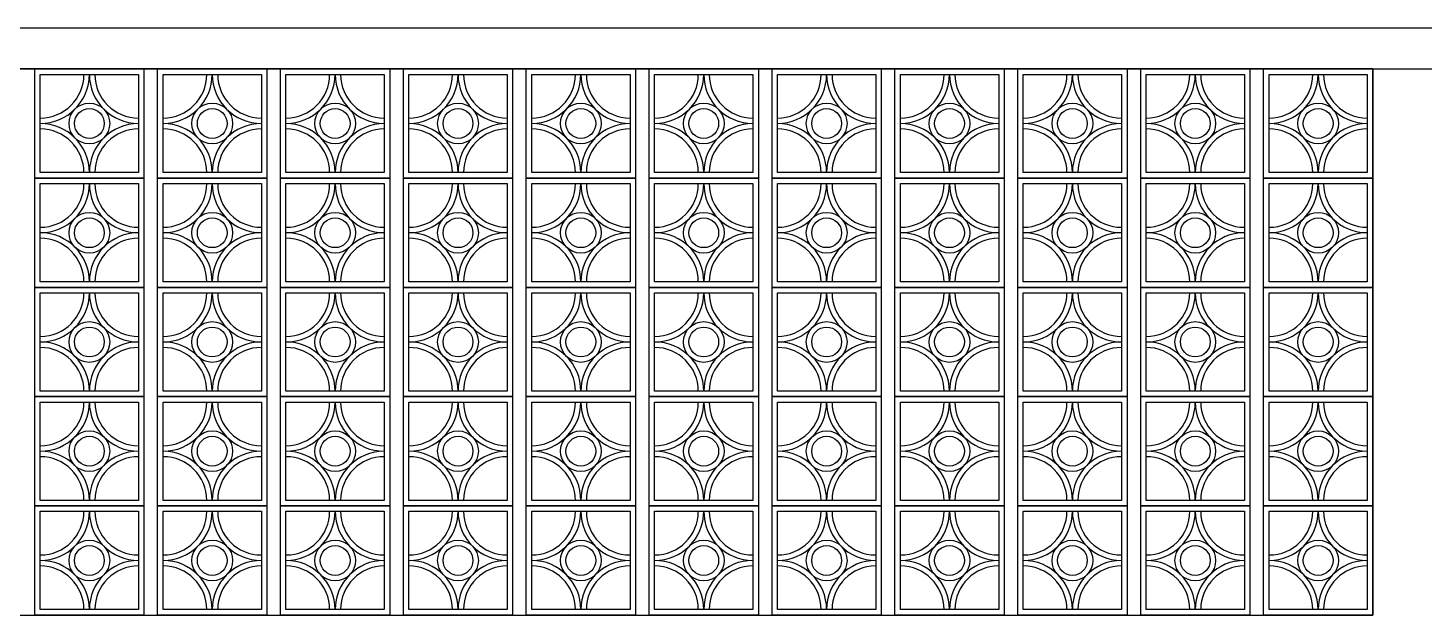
# Model space of a CAD drawing. Header units: metres. Extents: x 1422408 to 2565053, y 3723 to 80428.
# Drawn here: x 2267928.389 to 2267930.945, y 4222.563 to 4223.638 of the extents above; entities that cross this region are included whole.
import ezdxf

# ---------------------------------------------------------------- set-up
doc = ezdxf.new("R2010")
doc.units = ezdxf.units.M
doc.header["$LTSCALE"] = 3.5
doc.header["$MEASUREMENT"] = 0
doc.layers.get('0').update_dxf_attribs({"linetype": 'CONTINUOUS'})

msp = doc.modelspace()

# ---------------------------------------------------------------- linework, layer by layer
for p, q in [((2267907.48324, 4223.63794), (2267947.06833, 4223.63794)), ((2267907.48343, 4223.56294), (2267947.06853, 4223.56294))]:
    msp.add_line(p, q)
for points in [[(2267925.70107, 4222.56294), (2267930.85107, 4222.56294), (2267930.85107, 4223.56294), (2267925.70107, 4223.56294)], [(2267928.40107, 4223.56294), (2267928.60107, 4223.56294), (2267928.60107, 4223.36294), (2267928.40107, 4223.36294)], [(2267928.41107, 4223.55294), (2267928.59107, 4223.55294), (2267928.59107, 4223.37294), (2267928.41107, 4223.37294)], [(2267928.62607, 4223.56294), (2267928.82607, 4223.56294), (2267928.82607, 4223.36294), (2267928.62607, 4223.36294)], [(2267928.63607, 4223.55294), (2267928.81607, 4223.55294), (2267928.81607, 4223.37294), (2267928.63607, 4223.37294)], [(2267928.85107, 4223.56294), (2267929.05107, 4223.56294), (2267929.05107, 4223.36294), (2267928.85107, 4223.36294)], [(2267928.86107, 4223.55294), (2267929.04107, 4223.55294), (2267929.04107, 4223.37294), (2267928.86107, 4223.37294)], [(2267929.07607, 4223.56294), (2267929.27607, 4223.56294), (2267929.27607, 4223.36294), (2267929.07607, 4223.36294)], [(2267929.08607, 4223.55294), (2267929.26607, 4223.55294), (2267929.26607, 4223.37294), (2267929.08607, 4223.37294)], [(2267929.30107, 4223.56294), (2267929.50107, 4223.56294), (2267929.50107, 4223.36294), (2267929.30107, 4223.36294)], [(2267929.31107, 4223.55294), (2267929.49107, 4223.55294), (2267929.49107, 4223.37294), (2267929.31107, 4223.37294)], [(2267929.52607, 4223.56294), (2267929.72607, 4223.56294), (2267929.72607, 4223.36294), (2267929.52607, 4223.36294)], [(2267929.53607, 4223.55294), (2267929.71607, 4223.55294), (2267929.71607, 4223.37294), (2267929.53607, 4223.37294)], [(2267929.75107, 4223.56294), (2267929.95107, 4223.56294), (2267929.95107, 4223.36294), (2267929.75107, 4223.36294)], [(2267929.76107, 4223.55294), (2267929.94107, 4223.55294), (2267929.94107, 4223.37294), (2267929.76107, 4223.37294)], [(2267929.97607, 4223.56294), (2267930.17607, 4223.56294), (2267930.17607, 4223.36294), (2267929.97607, 4223.36294)], [(2267929.98607, 4223.55294), (2267930.16607, 4223.55294), (2267930.16607, 4223.37294), (2267929.98607, 4223.37294)], [(2267930.20107, 4223.56294), (2267930.40107, 4223.56294), (2267930.40107, 4223.36294), (2267930.20107, 4223.36294)], [(2267930.21107, 4223.55294), (2267930.39107, 4223.55294), (2267930.39107, 4223.37294), (2267930.21107, 4223.37294)], [(2267930.42607, 4223.56294), (2267930.62607, 4223.56294), (2267930.62607, 4223.36294), (2267930.42607, 4223.36294)], [(2267930.43607, 4223.55294), (2267930.61607, 4223.55294), (2267930.61607, 4223.37294), (2267930.43607, 4223.37294)], [(2267930.65107, 4223.56294), (2267930.85107, 4223.56294), (2267930.85107, 4223.36294), (2267930.65107, 4223.36294)], [(2267930.66107, 4223.55294), (2267930.84107, 4223.55294), (2267930.84107, 4223.37294), (2267930.66107, 4223.37294)], [(2267928.40107, 4223.36294), (2267928.60107, 4223.36294), (2267928.60107, 4223.16294), (2267928.40107, 4223.16294)], [(2267928.62607, 4223.36294), (2267928.82607, 4223.36294), (2267928.82607, 4223.16294), (2267928.62607, 4223.16294)], [(2267928.85107, 4223.36294), (2267929.05107, 4223.36294), (2267929.05107, 4223.16294), (2267928.85107, 4223.16294)], [(2267929.07607, 4223.36294), (2267929.27607, 4223.36294), (2267929.27607, 4223.16294), (2267929.07607, 4223.16294)], [(2267929.30107, 4223.36294), (2267929.50107, 4223.36294), (2267929.50107, 4223.16294), (2267929.30107, 4223.16294)], [(2267929.52607, 4223.36294), (2267929.72607, 4223.36294), (2267929.72607, 4223.16294), (2267929.52607, 4223.16294)], [(2267929.75107, 4223.36294), (2267929.95107, 4223.36294), (2267929.95107, 4223.16294), (2267929.75107, 4223.16294)], [(2267929.97607, 4223.36294), (2267930.17607, 4223.36294), (2267930.17607, 4223.16294), (2267929.97607, 4223.16294)], [(2267930.20107, 4223.36294), (2267930.40107, 4223.36294), (2267930.40107, 4223.16294), (2267930.20107, 4223.16294)], [(2267930.42607, 4223.36294), (2267930.62607, 4223.36294), (2267930.62607, 4223.16294), (2267930.42607, 4223.16294)], [(2267930.65107, 4223.36294), (2267930.85107, 4223.36294), (2267930.85107, 4223.16294), (2267930.65107, 4223.16294)], [(2267928.41107, 4223.35294), (2267928.59107, 4223.35294), (2267928.59107, 4223.17294), (2267928.41107, 4223.17294)], [(2267928.63607, 4223.35294), (2267928.81607, 4223.35294), (2267928.81607, 4223.17294), (2267928.63607, 4223.17294)], [(2267928.86107, 4223.35294), (2267929.04107, 4223.35294), (2267929.04107, 4223.17294), (2267928.86107, 4223.17294)], [(2267929.08607, 4223.35294), (2267929.26607, 4223.35294), (2267929.26607, 4223.17294), (2267929.08607, 4223.17294)], [(2267929.31107, 4223.35294), (2267929.49107, 4223.35294), (2267929.49107, 4223.17294), (2267929.31107, 4223.17294)], [(2267929.53607, 4223.35294), (2267929.71607, 4223.35294), (2267929.71607, 4223.17294), (2267929.53607, 4223.17294)], [(2267929.76107, 4223.35294), (2267929.94107, 4223.35294), (2267929.94107, 4223.17294), (2267929.76107, 4223.17294)], [(2267929.98607, 4223.35294), (2267930.16607, 4223.35294), (2267930.16607, 4223.17294), (2267929.98607, 4223.17294)], [(2267930.21107, 4223.35294), (2267930.39107, 4223.35294), (2267930.39107, 4223.17294), (2267930.21107, 4223.17294)], [(2267930.43607, 4223.35294), (2267930.61607, 4223.35294), (2267930.61607, 4223.17294), (2267930.43607, 4223.17294)], [(2267930.66107, 4223.35294), (2267930.84107, 4223.35294), (2267930.84107, 4223.17294), (2267930.66107, 4223.17294)], [(2267928.40107, 4223.16294), (2267928.60107, 4223.16294), (2267928.60107, 4222.96294), (2267928.40107, 4222.96294)], [(2267928.62607, 4223.16294), (2267928.82607, 4223.16294), (2267928.82607, 4222.96294), (2267928.62607, 4222.96294)], [(2267928.85107, 4223.16294), (2267929.05107, 4223.16294), (2267929.05107, 4222.96294), (2267928.85107, 4222.96294)], [(2267929.07607, 4223.16294), (2267929.27607, 4223.16294), (2267929.27607, 4222.96294), (2267929.07607, 4222.96294)], [(2267929.30107, 4223.16294), (2267929.50107, 4223.16294), (2267929.50107, 4222.96294), (2267929.30107, 4222.96294)], [(2267929.52607, 4223.16294), (2267929.72607, 4223.16294), (2267929.72607, 4222.96294), (2267929.52607, 4222.96294)], [(2267929.75107, 4223.16294), (2267929.95107, 4223.16294), (2267929.95107, 4222.96294), (2267929.75107, 4222.96294)], [(2267929.97607, 4223.16294), (2267930.17607, 4223.16294), (2267930.17607, 4222.96294), (2267929.97607, 4222.96294)], [(2267930.20107, 4223.16294), (2267930.40107, 4223.16294), (2267930.40107, 4222.96294), (2267930.20107, 4222.96294)], [(2267930.42607, 4223.16294), (2267930.62607, 4223.16294), (2267930.62607, 4222.96294), (2267930.42607, 4222.96294)], [(2267930.65107, 4223.16294), (2267930.85107, 4223.16294), (2267930.85107, 4222.96294), (2267930.65107, 4222.96294)], [(2267928.41107, 4223.15294), (2267928.59107, 4223.15294), (2267928.59107, 4222.97294), (2267928.41107, 4222.97294)], [(2267928.63607, 4223.15294), (2267928.81607, 4223.15294), (2267928.81607, 4222.97294), (2267928.63607, 4222.97294)], [(2267928.86107, 4223.15294), (2267929.04107, 4223.15294), (2267929.04107, 4222.97294), (2267928.86107, 4222.97294)], [(2267929.08607, 4223.15294), (2267929.26607, 4223.15294), (2267929.26607, 4222.97294), (2267929.08607, 4222.97294)], [(2267929.31107, 4223.15294), (2267929.49107, 4223.15294), (2267929.49107, 4222.97294), (2267929.31107, 4222.97294)], [(2267929.53607, 4223.15294), (2267929.71607, 4223.15294), (2267929.71607, 4222.97294), (2267929.53607, 4222.97294)], [(2267929.76107, 4223.15294), (2267929.94107, 4223.15294), (2267929.94107, 4222.97294), (2267929.76107, 4222.97294)], [(2267929.98607, 4223.15294), (2267930.16607, 4223.15294), (2267930.16607, 4222.97294), (2267929.98607, 4222.97294)], [(2267930.21107, 4223.15294), (2267930.39107, 4223.15294), (2267930.39107, 4222.97294), (2267930.21107, 4222.97294)], [(2267930.43607, 4223.15294), (2267930.61607, 4223.15294), (2267930.61607, 4222.97294), (2267930.43607, 4222.97294)], [(2267930.66107, 4223.15294), (2267930.84107, 4223.15294), (2267930.84107, 4222.97294), (2267930.66107, 4222.97294)], [(2267928.40107, 4222.96294), (2267928.60107, 4222.96294), (2267928.60107, 4222.76294), (2267928.40107, 4222.76294)], [(2267928.41107, 4222.95294), (2267928.59107, 4222.95294), (2267928.59107, 4222.77294), (2267928.41107, 4222.77294)], [(2267928.62607, 4222.96294), (2267928.82607, 4222.96294), (2267928.82607, 4222.76294), (2267928.62607, 4222.76294)], [(2267928.63607, 4222.95294), (2267928.81607, 4222.95294), (2267928.81607, 4222.77294), (2267928.63607, 4222.77294)], [(2267928.85107, 4222.96294), (2267929.05107, 4222.96294), (2267929.05107, 4222.76294), (2267928.85107, 4222.76294)], [(2267928.86107, 4222.95294), (2267929.04107, 4222.95294), (2267929.04107, 4222.77294), (2267928.86107, 4222.77294)], [(2267929.07607, 4222.96294), (2267929.27607, 4222.96294), (2267929.27607, 4222.76294), (2267929.07607, 4222.76294)], [(2267929.08607, 4222.95294), (2267929.26607, 4222.95294), (2267929.26607, 4222.77294), (2267929.08607, 4222.77294)], [(2267929.30107, 4222.96294), (2267929.50107, 4222.96294), (2267929.50107, 4222.76294), (2267929.30107, 4222.76294)], [(2267929.31107, 4222.95294), (2267929.49107, 4222.95294), (2267929.49107, 4222.77294), (2267929.31107, 4222.77294)], [(2267929.52607, 4222.96294), (2267929.72607, 4222.96294), (2267929.72607, 4222.76294), (2267929.52607, 4222.76294)], [(2267929.53607, 4222.95294), (2267929.71607, 4222.95294), (2267929.71607, 4222.77294), (2267929.53607, 4222.77294)], [(2267929.75107, 4222.96294), (2267929.95107, 4222.96294), (2267929.95107, 4222.76294), (2267929.75107, 4222.76294)], [(2267929.76107, 4222.95294), (2267929.94107, 4222.95294), (2267929.94107, 4222.77294), (2267929.76107, 4222.77294)], [(2267929.97607, 4222.96294), (2267930.17607, 4222.96294), (2267930.17607, 4222.76294), (2267929.97607, 4222.76294)], [(2267929.98607, 4222.95294), (2267930.16607, 4222.95294), (2267930.16607, 4222.77294), (2267929.98607, 4222.77294)], [(2267930.20107, 4222.96294), (2267930.40107, 4222.96294), (2267930.40107, 4222.76294), (2267930.20107, 4222.76294)], [(2267930.21107, 4222.95294), (2267930.39107, 4222.95294), (2267930.39107, 4222.77294), (2267930.21107, 4222.77294)], [(2267930.42607, 4222.96294), (2267930.62607, 4222.96294), (2267930.62607, 4222.76294), (2267930.42607, 4222.76294)], [(2267930.43607, 4222.95294), (2267930.61607, 4222.95294), (2267930.61607, 4222.77294), (2267930.43607, 4222.77294)], [(2267930.65107, 4222.96294), (2267930.85107, 4222.96294), (2267930.85107, 4222.76294), (2267930.65107, 4222.76294)], [(2267930.66107, 4222.95294), (2267930.84107, 4222.95294), (2267930.84107, 4222.77294), (2267930.66107, 4222.77294)], [(2267928.40107, 4222.76294), (2267928.60107, 4222.76294), (2267928.60107, 4222.56294), (2267928.40107, 4222.56294)], [(2267928.41107, 4222.75294), (2267928.59107, 4222.75294), (2267928.59107, 4222.57294), (2267928.41107, 4222.57294)], [(2267928.62607, 4222.76294), (2267928.82607, 4222.76294), (2267928.82607, 4222.56294), (2267928.62607, 4222.56294)], [(2267928.63607, 4222.75294), (2267928.81607, 4222.75294), (2267928.81607, 4222.57294), (2267928.63607, 4222.57294)], [(2267928.85107, 4222.76294), (2267929.05107, 4222.76294), (2267929.05107, 4222.56294), (2267928.85107, 4222.56294)], [(2267928.86107, 4222.75294), (2267929.04107, 4222.75294), (2267929.04107, 4222.57294), (2267928.86107, 4222.57294)], [(2267929.07607, 4222.76294), (2267929.27607, 4222.76294), (2267929.27607, 4222.56294), (2267929.07607, 4222.56294)], [(2267929.08607, 4222.75294), (2267929.26607, 4222.75294), (2267929.26607, 4222.57294), (2267929.08607, 4222.57294)], [(2267929.30107, 4222.76294), (2267929.50107, 4222.76294), (2267929.50107, 4222.56294), (2267929.30107, 4222.56294)], [(2267929.31107, 4222.75294), (2267929.49107, 4222.75294), (2267929.49107, 4222.57294), (2267929.31107, 4222.57294)], [(2267929.52607, 4222.76294), (2267929.72607, 4222.76294), (2267929.72607, 4222.56294), (2267929.52607, 4222.56294)], [(2267929.53607, 4222.75294), (2267929.71607, 4222.75294), (2267929.71607, 4222.57294), (2267929.53607, 4222.57294)], [(2267929.75107, 4222.76294), (2267929.95107, 4222.76294), (2267929.95107, 4222.56294), (2267929.75107, 4222.56294)], [(2267929.76107, 4222.75294), (2267929.94107, 4222.75294), (2267929.94107, 4222.57294), (2267929.76107, 4222.57294)], [(2267929.97607, 4222.76294), (2267930.17607, 4222.76294), (2267930.17607, 4222.56294), (2267929.97607, 4222.56294)], [(2267929.98607, 4222.75294), (2267930.16607, 4222.75294), (2267930.16607, 4222.57294), (2267929.98607, 4222.57294)], [(2267930.20107, 4222.76294), (2267930.40107, 4222.76294), (2267930.40107, 4222.56294), (2267930.20107, 4222.56294)], [(2267930.21107, 4222.75294), (2267930.39107, 4222.75294), (2267930.39107, 4222.57294), (2267930.21107, 4222.57294)], [(2267930.42607, 4222.76294), (2267930.62607, 4222.76294), (2267930.62607, 4222.56294), (2267930.42607, 4222.56294)], [(2267930.43607, 4222.75294), (2267930.61607, 4222.75294), (2267930.61607, 4222.57294), (2267930.43607, 4222.57294)], [(2267930.65107, 4222.76294), (2267930.85107, 4222.76294), (2267930.85107, 4222.56294), (2267930.65107, 4222.56294)], [(2267930.66107, 4222.75294), (2267930.84107, 4222.75294), (2267930.84107, 4222.57294), (2267930.66107, 4222.57294)]]:
    msp.add_lwpolyline(points, close=True)
for centre, radius in [((2267928.50107, 4223.46294), 0.03728), ((2267928.50107, 4223.46294), 0.02728), ((2267928.72607, 4223.46294), 0.03728), ((2267928.72607, 4223.46294), 0.02728), ((2267928.95107, 4223.46294), 0.03728), ((2267928.95107, 4223.46294), 0.02728), ((2267929.17607, 4223.46294), 0.03728), ((2267929.17607, 4223.46294), 0.02728), ((2267929.40107, 4223.46294), 0.03728), ((2267929.40107, 4223.46294), 0.02728), ((2267929.62607, 4223.46294), 0.03728), ((2267929.62607, 4223.46294), 0.02728), ((2267929.85107, 4223.46294), 0.03728), ((2267929.85107, 4223.46294), 0.02728), ((2267930.07607, 4223.46294), 0.03728), ((2267930.07607, 4223.46294), 0.02728), ((2267930.30107, 4223.46294), 0.03728), ((2267930.30107, 4223.46294), 0.02728), ((2267930.52607, 4223.46294), 0.03728), ((2267930.52607, 4223.46294), 0.02728), ((2267930.75107, 4223.46294), 0.03728), ((2267930.75107, 4223.46294), 0.02728), ((2267928.50107, 4223.26294), 0.03728), ((2267928.50107, 4223.26294), 0.02728), ((2267928.72607, 4223.26294), 0.03728), ((2267928.72607, 4223.26294), 0.02728), ((2267928.95107, 4223.26294), 0.03728), ((2267928.95107, 4223.26294), 0.02728), ((2267929.17607, 4223.26294), 0.03728), ((2267929.17607, 4223.26294), 0.02728), ((2267929.40107, 4223.26294), 0.03728), ((2267929.40107, 4223.26294), 0.02728), ((2267929.62607, 4223.26294), 0.03728), ((2267929.62607, 4223.26294), 0.02728), ((2267929.85107, 4223.26294), 0.03728), ((2267929.85107, 4223.26294), 0.02728), ((2267930.07607, 4223.26294), 0.03728), ((2267930.07607, 4223.26294), 0.02728), ((2267930.30107, 4223.26294), 0.03728), ((2267930.30107, 4223.26294), 0.02728), ((2267930.52607, 4223.26294), 0.03728), ((2267930.52607, 4223.26294), 0.02728), ((2267930.75107, 4223.26294), 0.03728), ((2267930.75107, 4223.26294), 0.02728), ((2267928.50107, 4223.06294), 0.03728), ((2267928.50107, 4223.06294), 0.02728), ((2267928.72607, 4223.06294), 0.03728), ((2267928.72607, 4223.06294), 0.02728), ((2267928.95107, 4223.06294), 0.03728), ((2267928.95107, 4223.06294), 0.02728), ((2267929.17607, 4223.06294), 0.03728), ((2267929.17607, 4223.06294), 0.02728), ((2267929.40107, 4223.06294), 0.03728), ((2267929.40107, 4223.06294), 0.02728), ((2267929.62607, 4223.06294), 0.03728), ((2267929.62607, 4223.06294), 0.02728), ((2267929.85107, 4223.06294), 0.03728), ((2267929.85107, 4223.06294), 0.02728), ((2267930.07607, 4223.06294), 0.03728), ((2267930.07607, 4223.06294), 0.02728), ((2267930.30107, 4223.06294), 0.03728), ((2267930.30107, 4223.06294), 0.02728), ((2267930.52607, 4223.06294), 0.03728), ((2267930.52607, 4223.06294), 0.02728), ((2267930.75107, 4223.06294), 0.03728), ((2267930.75107, 4223.06294), 0.02728), ((2267928.50107, 4222.86294), 0.03728), ((2267928.72607, 4222.86294), 0.03728), ((2267928.95107, 4222.86294), 0.03728), ((2267929.17607, 4222.86294), 0.03728), ((2267929.40107, 4222.86294), 0.03728), ((2267929.62607, 4222.86294), 0.03728), ((2267929.85107, 4222.86294), 0.03728), ((2267930.07607, 4222.86294), 0.03728), ((2267930.30107, 4222.86294), 0.03728), ((2267930.52607, 4222.86294), 0.03728), ((2267930.75107, 4222.86294), 0.03728), ((2267928.50107, 4222.86294), 0.02728), ((2267928.72607, 4222.86294), 0.02728), ((2267928.95107, 4222.86294), 0.02728), ((2267929.17607, 4222.86294), 0.02728), ((2267929.40107, 4222.86294), 0.02728), ((2267929.62607, 4222.86294), 0.02728), ((2267929.85107, 4222.86294), 0.02728), ((2267930.07607, 4222.86294), 0.02728), ((2267930.30107, 4222.86294), 0.02728), ((2267930.52607, 4222.86294), 0.02728), ((2267930.75107, 4222.86294), 0.02728), ((2267928.50107, 4222.66294), 0.03728), ((2267928.72607, 4222.66294), 0.03728), ((2267928.95107, 4222.66294), 0.03728), ((2267929.17607, 4222.66294), 0.03728), ((2267929.40107, 4222.66294), 0.03728), ((2267929.62607, 4222.66294), 0.03728), ((2267929.85107, 4222.66294), 0.03728), ((2267930.07607, 4222.66294), 0.03728), ((2267930.30107, 4222.66294), 0.03728), ((2267930.52607, 4222.66294), 0.03728), ((2267930.75107, 4222.66294), 0.03728), ((2267928.50107, 4222.66294), 0.02728), ((2267928.72607, 4222.66294), 0.02728), ((2267928.95107, 4222.66294), 0.02728), ((2267929.17607, 4222.66294), 0.02728), ((2267929.40107, 4222.66294), 0.02728), ((2267929.62607, 4222.66294), 0.02728), ((2267929.85107, 4222.66294), 0.02728), ((2267930.07607, 4222.66294), 0.02728), ((2267930.30107, 4222.66294), 0.02728), ((2267930.52607, 4222.66294), 0.02728), ((2267930.75107, 4222.66294), 0.02728)]:
    msp.add_circle(centre, radius)
for centre, radius, start, end in [((2267928.41107, 4223.55294), 0.09, 270, 0), ((2267928.41107, 4223.55294), 0.08, 270, 0), ((2267928.59107, 4223.55294), 0.09, 180, 270), ((2267928.59107, 4223.55294), 0.08, 180, 270), ((2267928.63607, 4223.55294), 0.09, 270, 0), ((2267928.63607, 4223.55294), 0.08, 270, 0), ((2267928.81607, 4223.55294), 0.09, 180, 270), ((2267928.81607, 4223.55294), 0.08, 180, 270), ((2267928.86107, 4223.55294), 0.09, 270, 0), ((2267928.86107, 4223.55294), 0.08, 270, 0), ((2267929.04107, 4223.55294), 0.09, 180, 270), ((2267929.04107, 4223.55294), 0.08, 180, 270), ((2267929.08607, 4223.55294), 0.09, 270, 0), ((2267929.08607, 4223.55294), 0.08, 270, 0), ((2267929.26607, 4223.55294), 0.09, 180, 270), ((2267929.26607, 4223.55294), 0.08, 180, 270), ((2267929.31107, 4223.55294), 0.09, 270, 0), ((2267929.31107, 4223.55294), 0.08, 270, 0), ((2267929.49107, 4223.55294), 0.09, 180, 270), ((2267929.49107, 4223.55294), 0.08, 180, 270), ((2267929.53607, 4223.55294), 0.09, 270, 0), ((2267929.53607, 4223.55294), 0.08, 270, 0), ((2267929.71607, 4223.55294), 0.09, 180, 270), ((2267929.71607, 4223.55294), 0.08, 180, 270), ((2267929.76107, 4223.55294), 0.09, 270, 0), ((2267929.76107, 4223.55294), 0.08, 270, 0), ((2267929.94107, 4223.55294), 0.09, 180, 270), ((2267929.94107, 4223.55294), 0.08, 180, 270), ((2267929.98607, 4223.55294), 0.09, 270, 0), ((2267929.98607, 4223.55294), 0.08, 270, 0), ((2267930.16607, 4223.55294), 0.09, 180, 270), ((2267930.16607, 4223.55294), 0.08, 180, 270), ((2267930.21107, 4223.55294), 0.09, 270, 0), ((2267930.21107, 4223.55294), 0.08, 270, 0), ((2267930.39107, 4223.55294), 0.09, 180, 270), ((2267930.39107, 4223.55294), 0.08, 180, 270), ((2267930.43607, 4223.55294), 0.09, 270, 0), ((2267930.43607, 4223.55294), 0.08, 270, 0), ((2267930.61607, 4223.55294), 0.09, 180, 270), ((2267930.61607, 4223.55294), 0.08, 180, 270), ((2267930.66107, 4223.55294), 0.09, 270, 0), ((2267930.66107, 4223.55294), 0.08, 270, 0), ((2267930.84107, 4223.55294), 0.09, 180, 270), ((2267930.84107, 4223.55294), 0.08, 180, 270), ((2267928.41107, 4223.37294), 0.09, 0, 90), ((2267928.59107, 4223.37294), 0.09, 90, 180), ((2267928.63607, 4223.37294), 0.09, 0, 90), ((2267928.81607, 4223.37294), 0.09, 90, 180), ((2267928.86107, 4223.37294), 0.09, 0, 90), ((2267929.04107, 4223.37294), 0.09, 90, 180), ((2267929.08607, 4223.37294), 0.09, 0, 90), ((2267929.26607, 4223.37294), 0.09, 90, 180), ((2267929.31107, 4223.37294), 0.09, 0, 90), ((2267929.49107, 4223.37294), 0.09, 90, 180), ((2267929.53607, 4223.37294), 0.09, 0, 90), ((2267929.71607, 4223.37294), 0.09, 90, 180), ((2267929.76107, 4223.37294), 0.09, 0, 90), ((2267929.94107, 4223.37294), 0.09, 90, 180), ((2267929.98607, 4223.37294), 0.09, 0, 90), ((2267930.16607, 4223.37294), 0.09, 90, 180), ((2267930.21107, 4223.37294), 0.09, 0, 90), ((2267930.39107, 4223.37294), 0.09, 90, 180), ((2267930.43607, 4223.37294), 0.09, 0, 90), ((2267930.61607, 4223.37294), 0.09, 90, 180), ((2267930.66107, 4223.37294), 0.09, 0, 90), ((2267930.84107, 4223.37294), 0.09, 90, 180), ((2267928.41107, 4223.37294), 0.08, 0, 90), ((2267928.59107, 4223.37294), 0.08, 90, 180), ((2267928.63607, 4223.37294), 0.08, 0, 90), ((2267928.81607, 4223.37294), 0.08, 90, 180), ((2267928.86107, 4223.37294), 0.08, 0, 90), ((2267929.04107, 4223.37294), 0.08, 90, 180), ((2267929.08607, 4223.37294), 0.08, 0, 90), ((2267929.26607, 4223.37294), 0.08, 90, 180), ((2267929.31107, 4223.37294), 0.08, 0, 90), ((2267929.49107, 4223.37294), 0.08, 90, 180), ((2267929.53607, 4223.37294), 0.08, 0, 90), ((2267929.71607, 4223.37294), 0.08, 90, 180), ((2267929.76107, 4223.37294), 0.08, 0, 90), ((2267929.94107, 4223.37294), 0.08, 90, 180), ((2267929.98607, 4223.37294), 0.08, 0, 90), ((2267930.16607, 4223.37294), 0.08, 90, 180), ((2267930.21107, 4223.37294), 0.08, 0, 90), ((2267930.39107, 4223.37294), 0.08, 90, 180), ((2267930.43607, 4223.37294), 0.08, 0, 90), ((2267930.61607, 4223.37294), 0.08, 90, 180), ((2267930.66107, 4223.37294), 0.08, 0, 90), ((2267930.84107, 4223.37294), 0.08, 90, 180), ((2267928.41107, 4223.35294), 0.09, 270, 0), ((2267928.41107, 4223.35294), 0.08, 270, 0), ((2267928.59107, 4223.35294), 0.09, 180, 270), ((2267928.59107, 4223.35294), 0.08, 180, 270), ((2267928.63607, 4223.35294), 0.09, 270, 0), ((2267928.63607, 4223.35294), 0.08, 270, 0), ((2267928.81607, 4223.35294), 0.09, 180, 270), ((2267928.81607, 4223.35294), 0.08, 180, 270), ((2267928.86107, 4223.35294), 0.09, 270, 0), ((2267928.86107, 4223.35294), 0.08, 270, 0), ((2267929.04107, 4223.35294), 0.09, 180, 270), ((2267929.04107, 4223.35294), 0.08, 180, 270), ((2267929.08607, 4223.35294), 0.09, 270, 0), ((2267929.08607, 4223.35294), 0.08, 270, 0), ((2267929.26607, 4223.35294), 0.09, 180, 270), ((2267929.26607, 4223.35294), 0.08, 180, 270), ((2267929.31107, 4223.35294), 0.09, 270, 0), ((2267929.31107, 4223.35294), 0.08, 270, 0), ((2267929.49107, 4223.35294), 0.09, 180, 270), ((2267929.49107, 4223.35294), 0.08, 180, 270), ((2267929.53607, 4223.35294), 0.09, 270, 0), ((2267929.53607, 4223.35294), 0.08, 270, 0), ((2267929.71607, 4223.35294), 0.09, 180, 270), ((2267929.71607, 4223.35294), 0.08, 180, 270), ((2267929.76107, 4223.35294), 0.09, 270, 0), ((2267929.76107, 4223.35294), 0.08, 270, 0), ((2267929.94107, 4223.35294), 0.09, 180, 270), ((2267929.94107, 4223.35294), 0.08, 180, 270), ((2267929.98607, 4223.35294), 0.09, 270, 0), ((2267929.98607, 4223.35294), 0.08, 270, 0), ((2267930.16607, 4223.35294), 0.09, 180, 270), ((2267930.16607, 4223.35294), 0.08, 180, 270), ((2267930.21107, 4223.35294), 0.09, 270, 0), ((2267930.21107, 4223.35294), 0.08, 270, 0), ((2267930.39107, 4223.35294), 0.09, 180, 270), ((2267930.39107, 4223.35294), 0.08, 180, 270), ((2267930.43607, 4223.35294), 0.09, 270, 0), ((2267930.43607, 4223.35294), 0.08, 270, 0), ((2267930.61607, 4223.35294), 0.09, 180, 270), ((2267930.61607, 4223.35294), 0.08, 180, 270), ((2267930.66107, 4223.35294), 0.09, 270, 0), ((2267930.66107, 4223.35294), 0.08, 270, 0), ((2267930.84107, 4223.35294), 0.09, 180, 270), ((2267930.84107, 4223.35294), 0.08, 180, 270), ((2267928.41107, 4223.17294), 0.09, 0, 90), ((2267928.59107, 4223.17294), 0.09, 90, 180), ((2267928.63607, 4223.17294), 0.09, 0, 90), ((2267928.81607, 4223.17294), 0.09, 90, 180), ((2267928.86107, 4223.17294), 0.09, 0, 90), ((2267929.04107, 4223.17294), 0.09, 90, 180), ((2267929.08607, 4223.17294), 0.09, 0, 90), ((2267929.26607, 4223.17294), 0.09, 90, 180), ((2267929.31107, 4223.17294), 0.09, 0, 90), ((2267929.49107, 4223.17294), 0.09, 90, 180), ((2267929.53607, 4223.17294), 0.09, 0, 90), ((2267929.71607, 4223.17294), 0.09, 90, 180), ((2267929.76107, 4223.17294), 0.09, 0, 90), ((2267929.94107, 4223.17294), 0.09, 90, 180), ((2267929.98607, 4223.17294), 0.09, 0, 90), ((2267930.16607, 4223.17294), 0.09, 90, 180), ((2267930.21107, 4223.17294), 0.09, 0, 90), ((2267930.39107, 4223.17294), 0.09, 90, 180), ((2267930.43607, 4223.17294), 0.09, 0, 90), ((2267930.61607, 4223.17294), 0.09, 90, 180), ((2267930.66107, 4223.17294), 0.09, 0, 90), ((2267930.84107, 4223.17294), 0.09, 90, 180), ((2267928.41107, 4223.17294), 0.08, 0, 90), ((2267928.59107, 4223.17294), 0.08, 90, 180), ((2267928.63607, 4223.17294), 0.08, 0, 90), ((2267928.81607, 4223.17294), 0.08, 90, 180), ((2267928.86107, 4223.17294), 0.08, 0, 90), ((2267929.04107, 4223.17294), 0.08, 90, 180), ((2267929.08607, 4223.17294), 0.08, 0, 90), ((2267929.26607, 4223.17294), 0.08, 90, 180), ((2267929.31107, 4223.17294), 0.08, 0, 90), ((2267929.49107, 4223.17294), 0.08, 90, 180), ((2267929.53607, 4223.17294), 0.08, 0, 90), ((2267929.71607, 4223.17294), 0.08, 90, 180), ((2267929.76107, 4223.17294), 0.08, 0, 90), ((2267929.94107, 4223.17294), 0.08, 90, 180), ((2267929.98607, 4223.17294), 0.08, 0, 90), ((2267930.16607, 4223.17294), 0.08, 90, 180), ((2267930.21107, 4223.17294), 0.08, 0, 90), ((2267930.39107, 4223.17294), 0.08, 90, 180), ((2267930.43607, 4223.17294), 0.08, 0, 90), ((2267930.61607, 4223.17294), 0.08, 90, 180), ((2267930.66107, 4223.17294), 0.08, 0, 90), ((2267930.84107, 4223.17294), 0.08, 90, 180), ((2267928.41107, 4223.15294), 0.09, 270, 0), ((2267928.41107, 4223.15294), 0.08, 270, 0), ((2267928.59107, 4223.15294), 0.09, 180, 270), ((2267928.59107, 4223.15294), 0.08, 180, 270), ((2267928.63607, 4223.15294), 0.09, 270, 0), ((2267928.63607, 4223.15294), 0.08, 270, 0), ((2267928.81607, 4223.15294), 0.09, 180, 270), ((2267928.81607, 4223.15294), 0.08, 180, 270), ((2267928.86107, 4223.15294), 0.09, 270, 0), ((2267928.86107, 4223.15294), 0.08, 270, 0), ((2267929.04107, 4223.15294), 0.09, 180, 270), ((2267929.04107, 4223.15294), 0.08, 180, 270), ((2267929.08607, 4223.15294), 0.09, 270, 0), ((2267929.08607, 4223.15294), 0.08, 270, 0), ((2267929.26607, 4223.15294), 0.09, 180, 270), ((2267929.26607, 4223.15294), 0.08, 180, 270), ((2267929.31107, 4223.15294), 0.09, 270, 0), ((2267929.31107, 4223.15294), 0.08, 270, 0), ((2267929.49107, 4223.15294), 0.09, 180, 270), ((2267929.49107, 4223.15294), 0.08, 180, 270), ((2267929.53607, 4223.15294), 0.09, 270, 0), ((2267929.53607, 4223.15294), 0.08, 270, 0), ((2267929.71607, 4223.15294), 0.09, 180, 270), ((2267929.71607, 4223.15294), 0.08, 180, 270), ((2267929.76107, 4223.15294), 0.09, 270, 0), ((2267929.76107, 4223.15294), 0.08, 270, 0), ((2267929.94107, 4223.15294), 0.09, 180, 270), ((2267929.94107, 4223.15294), 0.08, 180, 270), ((2267929.98607, 4223.15294), 0.09, 270, 0), ((2267929.98607, 4223.15294), 0.08, 270, 0), ((2267930.16607, 4223.15294), 0.09, 180, 270), ((2267930.16607, 4223.15294), 0.08, 180, 270), ((2267930.21107, 4223.15294), 0.09, 270, 0), ((2267930.21107, 4223.15294), 0.08, 270, 0), ((2267930.39107, 4223.15294), 0.09, 180, 270), ((2267930.39107, 4223.15294), 0.08, 180, 270), ((2267930.43607, 4223.15294), 0.09, 270, 0), ((2267930.43607, 4223.15294), 0.08, 270, 0), ((2267930.61607, 4223.15294), 0.09, 180, 270), ((2267930.61607, 4223.15294), 0.08, 180, 270), ((2267930.66107, 4223.15294), 0.09, 270, 0), ((2267930.66107, 4223.15294), 0.08, 270, 0), ((2267930.84107, 4223.15294), 0.09, 180, 270), ((2267930.84107, 4223.15294), 0.08, 180, 270), ((2267928.41107, 4222.97294), 0.09, 0, 90), ((2267928.59107, 4222.97294), 0.09, 90, 180), ((2267928.63607, 4222.97294), 0.09, 0, 90), ((2267928.81607, 4222.97294), 0.09, 90, 180), ((2267928.86107, 4222.97294), 0.09, 0, 90), ((2267929.04107, 4222.97294), 0.09, 90, 180), ((2267929.08607, 4222.97294), 0.09, 0, 90), ((2267929.26607, 4222.97294), 0.09, 90, 180), ((2267929.31107, 4222.97294), 0.09, 0, 90), ((2267929.49107, 4222.97294), 0.09, 90, 180), ((2267929.53607, 4222.97294), 0.09, 0, 90), ((2267929.71607, 4222.97294), 0.09, 90, 180), ((2267929.76107, 4222.97294), 0.09, 0, 90), ((2267929.94107, 4222.97294), 0.09, 90, 180), ((2267929.98607, 4222.97294), 0.09, 0, 90), ((2267930.16607, 4222.97294), 0.09, 90, 180), ((2267930.21107, 4222.97294), 0.09, 0, 90), ((2267930.39107, 4222.97294), 0.09, 90, 180), ((2267930.43607, 4222.97294), 0.09, 0, 90), ((2267930.61607, 4222.97294), 0.09, 90, 180), ((2267930.66107, 4222.97294), 0.09, 0, 90), ((2267930.84107, 4222.97294), 0.09, 90, 180), ((2267928.41107, 4222.97294), 0.08, 0, 90), ((2267928.59107, 4222.97294), 0.08, 90, 180), ((2267928.63607, 4222.97294), 0.08, 0, 90), ((2267928.81607, 4222.97294), 0.08, 90, 180), ((2267928.86107, 4222.97294), 0.08, 0, 90), ((2267929.04107, 4222.97294), 0.08, 90, 180), ((2267929.08607, 4222.97294), 0.08, 0, 90), ((2267929.26607, 4222.97294), 0.08, 90, 180), ((2267929.31107, 4222.97294), 0.08, 0, 90), ((2267929.49107, 4222.97294), 0.08, 90, 180), ((2267929.53607, 4222.97294), 0.08, 0, 90), ((2267929.71607, 4222.97294), 0.08, 90, 180), ((2267929.76107, 4222.97294), 0.08, 0, 90), ((2267929.94107, 4222.97294), 0.08, 90, 180), ((2267929.98607, 4222.97294), 0.08, 0, 90), ((2267930.16607, 4222.97294), 0.08, 90, 180), ((2267930.21107, 4222.97294), 0.08, 0, 90), ((2267930.39107, 4222.97294), 0.08, 90, 180), ((2267930.43607, 4222.97294), 0.08, 0, 90), ((2267930.61607, 4222.97294), 0.08, 90, 180), ((2267930.66107, 4222.97294), 0.08, 0, 90), ((2267930.84107, 4222.97294), 0.08, 90, 180), ((2267928.41107, 4222.95294), 0.09, 270, 0), ((2267928.41107, 4222.95294), 0.08, 270, 0), ((2267928.59107, 4222.95294), 0.09, 180, 270), ((2267928.59107, 4222.95294), 0.08, 180, 270), ((2267928.63607, 4222.95294), 0.09, 270, 0), ((2267928.63607, 4222.95294), 0.08, 270, 0), ((2267928.81607, 4222.95294), 0.09, 180, 270), ((2267928.81607, 4222.95294), 0.08, 180, 270), ((2267928.86107, 4222.95294), 0.09, 270, 0), ((2267928.86107, 4222.95294), 0.08, 270, 0), ((2267929.04107, 4222.95294), 0.09, 180, 270), ((2267929.04107, 4222.95294), 0.08, 180, 270), ((2267929.08607, 4222.95294), 0.09, 270, 0), ((2267929.08607, 4222.95294), 0.08, 270, 0), ((2267929.26607, 4222.95294), 0.09, 180, 270), ((2267929.26607, 4222.95294), 0.08, 180, 270), ((2267929.31107, 4222.95294), 0.09, 270, 0), ((2267929.31107, 4222.95294), 0.08, 270, 0), ((2267929.49107, 4222.95294), 0.09, 180, 270), ((2267929.49107, 4222.95294), 0.08, 180, 270), ((2267929.53607, 4222.95294), 0.09, 270, 0), ((2267929.53607, 4222.95294), 0.08, 270, 0), ((2267929.71607, 4222.95294), 0.09, 180, 270), ((2267929.71607, 4222.95294), 0.08, 180, 270), ((2267929.76107, 4222.95294), 0.09, 270, 0), ((2267929.76107, 4222.95294), 0.08, 270, 0), ((2267929.94107, 4222.95294), 0.09, 180, 270), ((2267929.94107, 4222.95294), 0.08, 180, 270), ((2267929.98607, 4222.95294), 0.09, 270, 0), ((2267929.98607, 4222.95294), 0.08, 270, 0), ((2267930.16607, 4222.95294), 0.09, 180, 270), ((2267930.16607, 4222.95294), 0.08, 180, 270), ((2267930.21107, 4222.95294), 0.09, 270, 0), ((2267930.21107, 4222.95294), 0.08, 270, 0), ((2267930.39107, 4222.95294), 0.09, 180, 270), ((2267930.39107, 4222.95294), 0.08, 180, 270), ((2267930.43607, 4222.95294), 0.09, 270, 0), ((2267930.43607, 4222.95294), 0.08, 270, 0), ((2267930.61607, 4222.95294), 0.09, 180, 270), ((2267930.61607, 4222.95294), 0.08, 180, 270), ((2267930.66107, 4222.95294), 0.09, 270, 0), ((2267930.66107, 4222.95294), 0.08, 270, 0), ((2267930.84107, 4222.95294), 0.09, 180, 270), ((2267930.84107, 4222.95294), 0.08, 180, 270), ((2267928.41107, 4222.77294), 0.09, 0, 90), ((2267928.41107, 4222.77294), 0.08, 0, 90), ((2267928.59107, 4222.77294), 0.09, 90, 180), ((2267928.59107, 4222.77294), 0.08, 90, 180), ((2267928.63607, 4222.77294), 0.09, 0, 90), ((2267928.63607, 4222.77294), 0.08, 0, 90), ((2267928.81607, 4222.77294), 0.09, 90, 180), ((2267928.81607, 4222.77294), 0.08, 90, 180), ((2267928.86107, 4222.77294), 0.09, 0, 90), ((2267928.86107, 4222.77294), 0.08, 0, 90), ((2267929.04107, 4222.77294), 0.09, 90, 180), ((2267929.04107, 4222.77294), 0.08, 90, 180), ((2267929.08607, 4222.77294), 0.09, 0, 90), ((2267929.08607, 4222.77294), 0.08, 0, 90), ((2267929.26607, 4222.77294), 0.09, 90, 180), ((2267929.26607, 4222.77294), 0.08, 90, 180), ((2267929.31107, 4222.77294), 0.09, 0, 90), ((2267929.31107, 4222.77294), 0.08, 0, 90), ((2267929.49107, 4222.77294), 0.09, 90, 180), ((2267929.49107, 4222.77294), 0.08, 90, 180), ((2267929.53607, 4222.77294), 0.09, 0, 90), ((2267929.53607, 4222.77294), 0.08, 0, 90), ((2267929.71607, 4222.77294), 0.09, 90, 180), ((2267929.71607, 4222.77294), 0.08, 90, 180), ((2267929.76107, 4222.77294), 0.09, 0, 90), ((2267929.76107, 4222.77294), 0.08, 0, 90), ((2267929.94107, 4222.77294), 0.09, 90, 180), ((2267929.94107, 4222.77294), 0.08, 90, 180), ((2267929.98607, 4222.77294), 0.09, 0, 90), ((2267929.98607, 4222.77294), 0.08, 0, 90), ((2267930.16607, 4222.77294), 0.09, 90, 180), ((2267930.16607, 4222.77294), 0.08, 90, 180), ((2267930.21107, 4222.77294), 0.09, 0, 90), ((2267930.21107, 4222.77294), 0.08, 0, 90), ((2267930.39107, 4222.77294), 0.09, 90, 180), ((2267930.39107, 4222.77294), 0.08, 90, 180), ((2267930.43607, 4222.77294), 0.09, 0, 90), ((2267930.43607, 4222.77294), 0.08, 0, 90), ((2267930.61607, 4222.77294), 0.09, 90, 180), ((2267930.61607, 4222.77294), 0.08, 90, 180), ((2267930.66107, 4222.77294), 0.09, 0, 90), ((2267930.66107, 4222.77294), 0.08, 0, 90), ((2267930.84107, 4222.77294), 0.09, 90, 180), ((2267930.84107, 4222.77294), 0.08, 90, 180), ((2267928.41107, 4222.75294), 0.09, 270, 0), ((2267928.41107, 4222.75294), 0.08, 270, 0), ((2267928.59107, 4222.75294), 0.09, 180, 270), ((2267928.59107, 4222.75294), 0.08, 180, 270), ((2267928.63607, 4222.75294), 0.09, 270, 0), ((2267928.63607, 4222.75294), 0.08, 270, 0), ((2267928.81607, 4222.75294), 0.09, 180, 270), ((2267928.81607, 4222.75294), 0.08, 180, 270), ((2267928.86107, 4222.75294), 0.09, 270, 0), ((2267928.86107, 4222.75294), 0.08, 270, 0), ((2267929.04107, 4222.75294), 0.09, 180, 270), ((2267929.04107, 4222.75294), 0.08, 180, 270), ((2267929.08607, 4222.75294), 0.09, 270, 0), ((2267929.08607, 4222.75294), 0.08, 270, 0), ((2267929.26607, 4222.75294), 0.09, 180, 270), ((2267929.26607, 4222.75294), 0.08, 180, 270), ((2267929.31107, 4222.75294), 0.09, 270, 0), ((2267929.31107, 4222.75294), 0.08, 270, 0), ((2267929.49107, 4222.75294), 0.09, 180, 270), ((2267929.49107, 4222.75294), 0.08, 180, 270), ((2267929.53607, 4222.75294), 0.09, 270, 0), ((2267929.53607, 4222.75294), 0.08, 270, 0), ((2267929.71607, 4222.75294), 0.09, 180, 270), ((2267929.71607, 4222.75294), 0.08, 180, 270), ((2267929.76107, 4222.75294), 0.09, 270, 0), ((2267929.76107, 4222.75294), 0.08, 270, 0), ((2267929.94107, 4222.75294), 0.09, 180, 270), ((2267929.94107, 4222.75294), 0.08, 180, 270), ((2267929.98607, 4222.75294), 0.09, 270, 0), ((2267929.98607, 4222.75294), 0.08, 270, 0), ((2267930.16607, 4222.75294), 0.09, 180, 270), ((2267930.16607, 4222.75294), 0.08, 180, 270), ((2267930.21107, 4222.75294), 0.09, 270, 0), ((2267930.21107, 4222.75294), 0.08, 270, 0), ((2267930.39107, 4222.75294), 0.09, 180, 270), ((2267930.39107, 4222.75294), 0.08, 180, 270), ((2267930.43607, 4222.75294), 0.09, 270, 0), ((2267930.43607, 4222.75294), 0.08, 270, 0), ((2267930.61607, 4222.75294), 0.09, 180, 270), ((2267930.61607, 4222.75294), 0.08, 180, 270), ((2267930.66107, 4222.75294), 0.09, 270, 0), ((2267930.66107, 4222.75294), 0.08, 270, 0), ((2267930.84107, 4222.75294), 0.09, 180, 270), ((2267930.84107, 4222.75294), 0.08, 180, 270), ((2267928.41107, 4222.57294), 0.09, 0, 90), ((2267928.41107, 4222.57294), 0.08, 0, 90), ((2267928.59107, 4222.57294), 0.09, 90, 180), ((2267928.59107, 4222.57294), 0.08, 90, 180), ((2267928.63607, 4222.57294), 0.09, 0, 90), ((2267928.63607, 4222.57294), 0.08, 0, 90), ((2267928.81607, 4222.57294), 0.09, 90, 180), ((2267928.81607, 4222.57294), 0.08, 90, 180), ((2267928.86107, 4222.57294), 0.09, 0, 90), ((2267928.86107, 4222.57294), 0.08, 0, 90), ((2267929.04107, 4222.57294), 0.09, 90, 180), ((2267929.04107, 4222.57294), 0.08, 90, 180), ((2267929.08607, 4222.57294), 0.09, 0, 90), ((2267929.08607, 4222.57294), 0.08, 0, 90), ((2267929.26607, 4222.57294), 0.09, 90, 180), ((2267929.26607, 4222.57294), 0.08, 90, 180), ((2267929.31107, 4222.57294), 0.09, 0, 90), ((2267929.31107, 4222.57294), 0.08, 0, 90), ((2267929.49107, 4222.57294), 0.09, 90, 180), ((2267929.49107, 4222.57294), 0.08, 90, 180), ((2267929.53607, 4222.57294), 0.09, 0, 90), ((2267929.53607, 4222.57294), 0.08, 0, 90), ((2267929.71607, 4222.57294), 0.09, 90, 180), ((2267929.71607, 4222.57294), 0.08, 90, 180), ((2267929.76107, 4222.57294), 0.09, 0, 90), ((2267929.76107, 4222.57294), 0.08, 0, 90), ((2267929.94107, 4222.57294), 0.09, 90, 180), ((2267929.94107, 4222.57294), 0.08, 90, 180), ((2267929.98607, 4222.57294), 0.09, 0, 90), ((2267929.98607, 4222.57294), 0.08, 0, 90), ((2267930.16607, 4222.57294), 0.09, 90, 180), ((2267930.16607, 4222.57294), 0.08, 90, 180), ((2267930.21107, 4222.57294), 0.09, 0, 90), ((2267930.21107, 4222.57294), 0.08, 0, 90), ((2267930.39107, 4222.57294), 0.09, 90, 180), ((2267930.39107, 4222.57294), 0.08, 90, 180), ((2267930.43607, 4222.57294), 0.09, 0, 90), ((2267930.43607, 4222.57294), 0.08, 0, 90), ((2267930.61607, 4222.57294), 0.09, 90, 180), ((2267930.61607, 4222.57294), 0.08, 90, 180), ((2267930.66107, 4222.57294), 0.09, 0, 90), ((2267930.66107, 4222.57294), 0.08, 0, 90), ((2267930.84107, 4222.57294), 0.09, 90, 180), ((2267930.84107, 4222.57294), 0.08, 90, 180)]:
    msp.add_arc(centre, radius, start, end)

doc.saveas('drawing.dxf')
